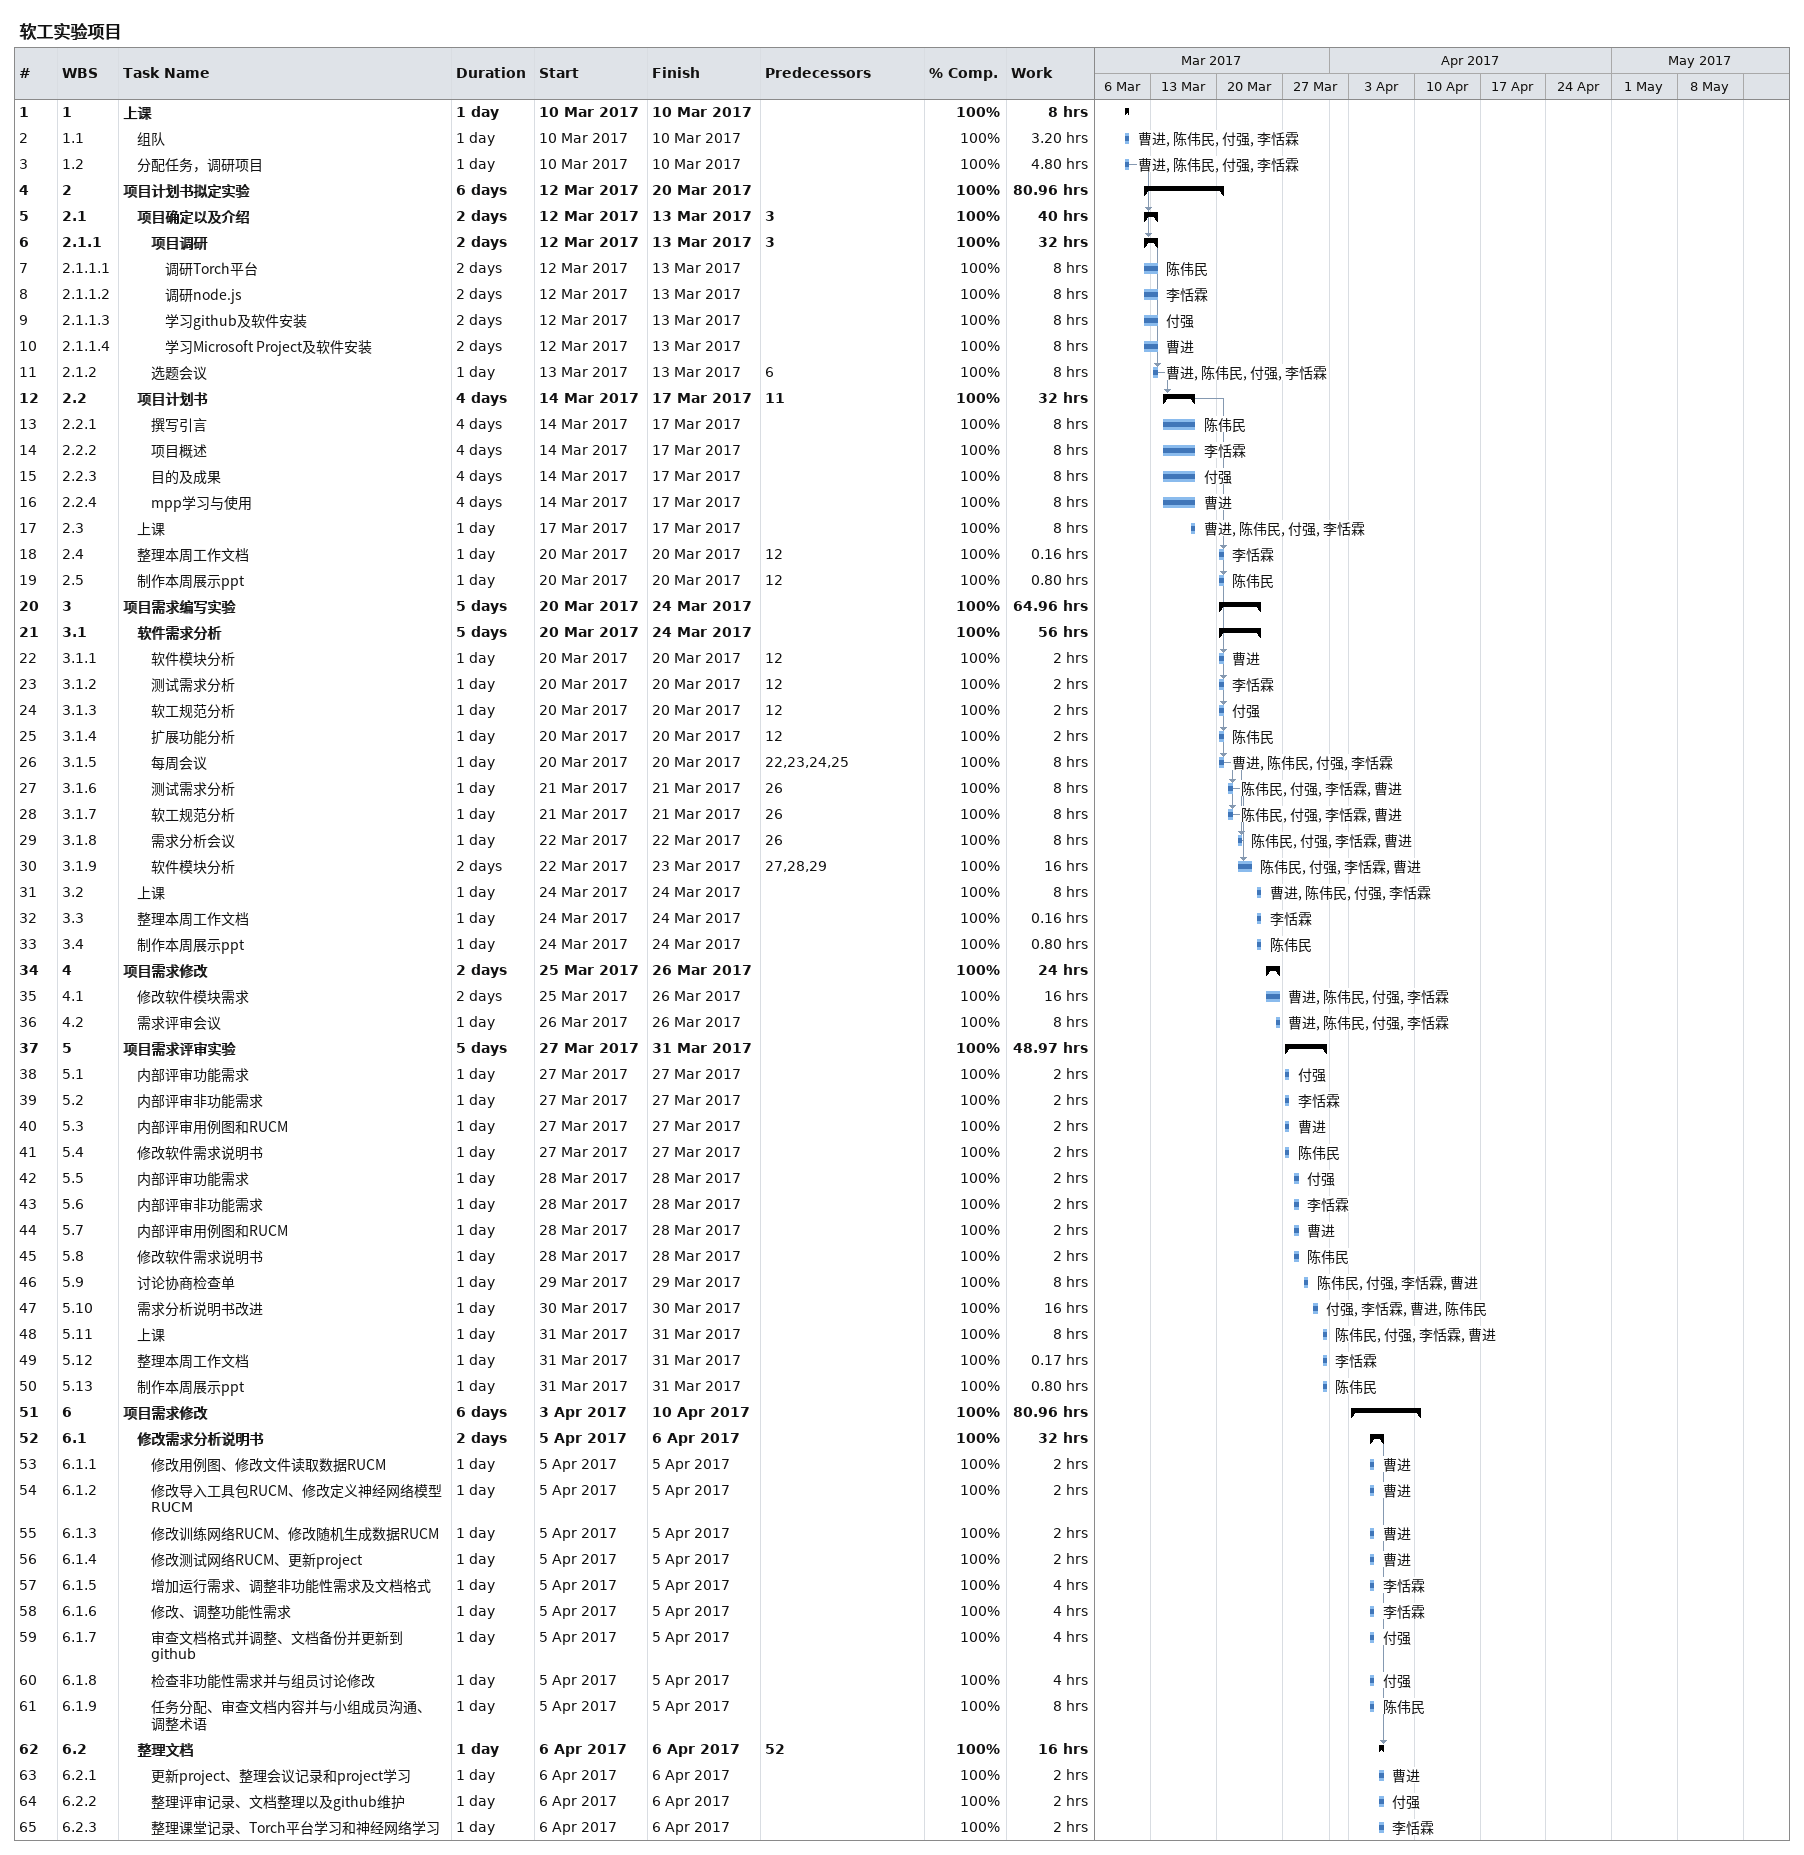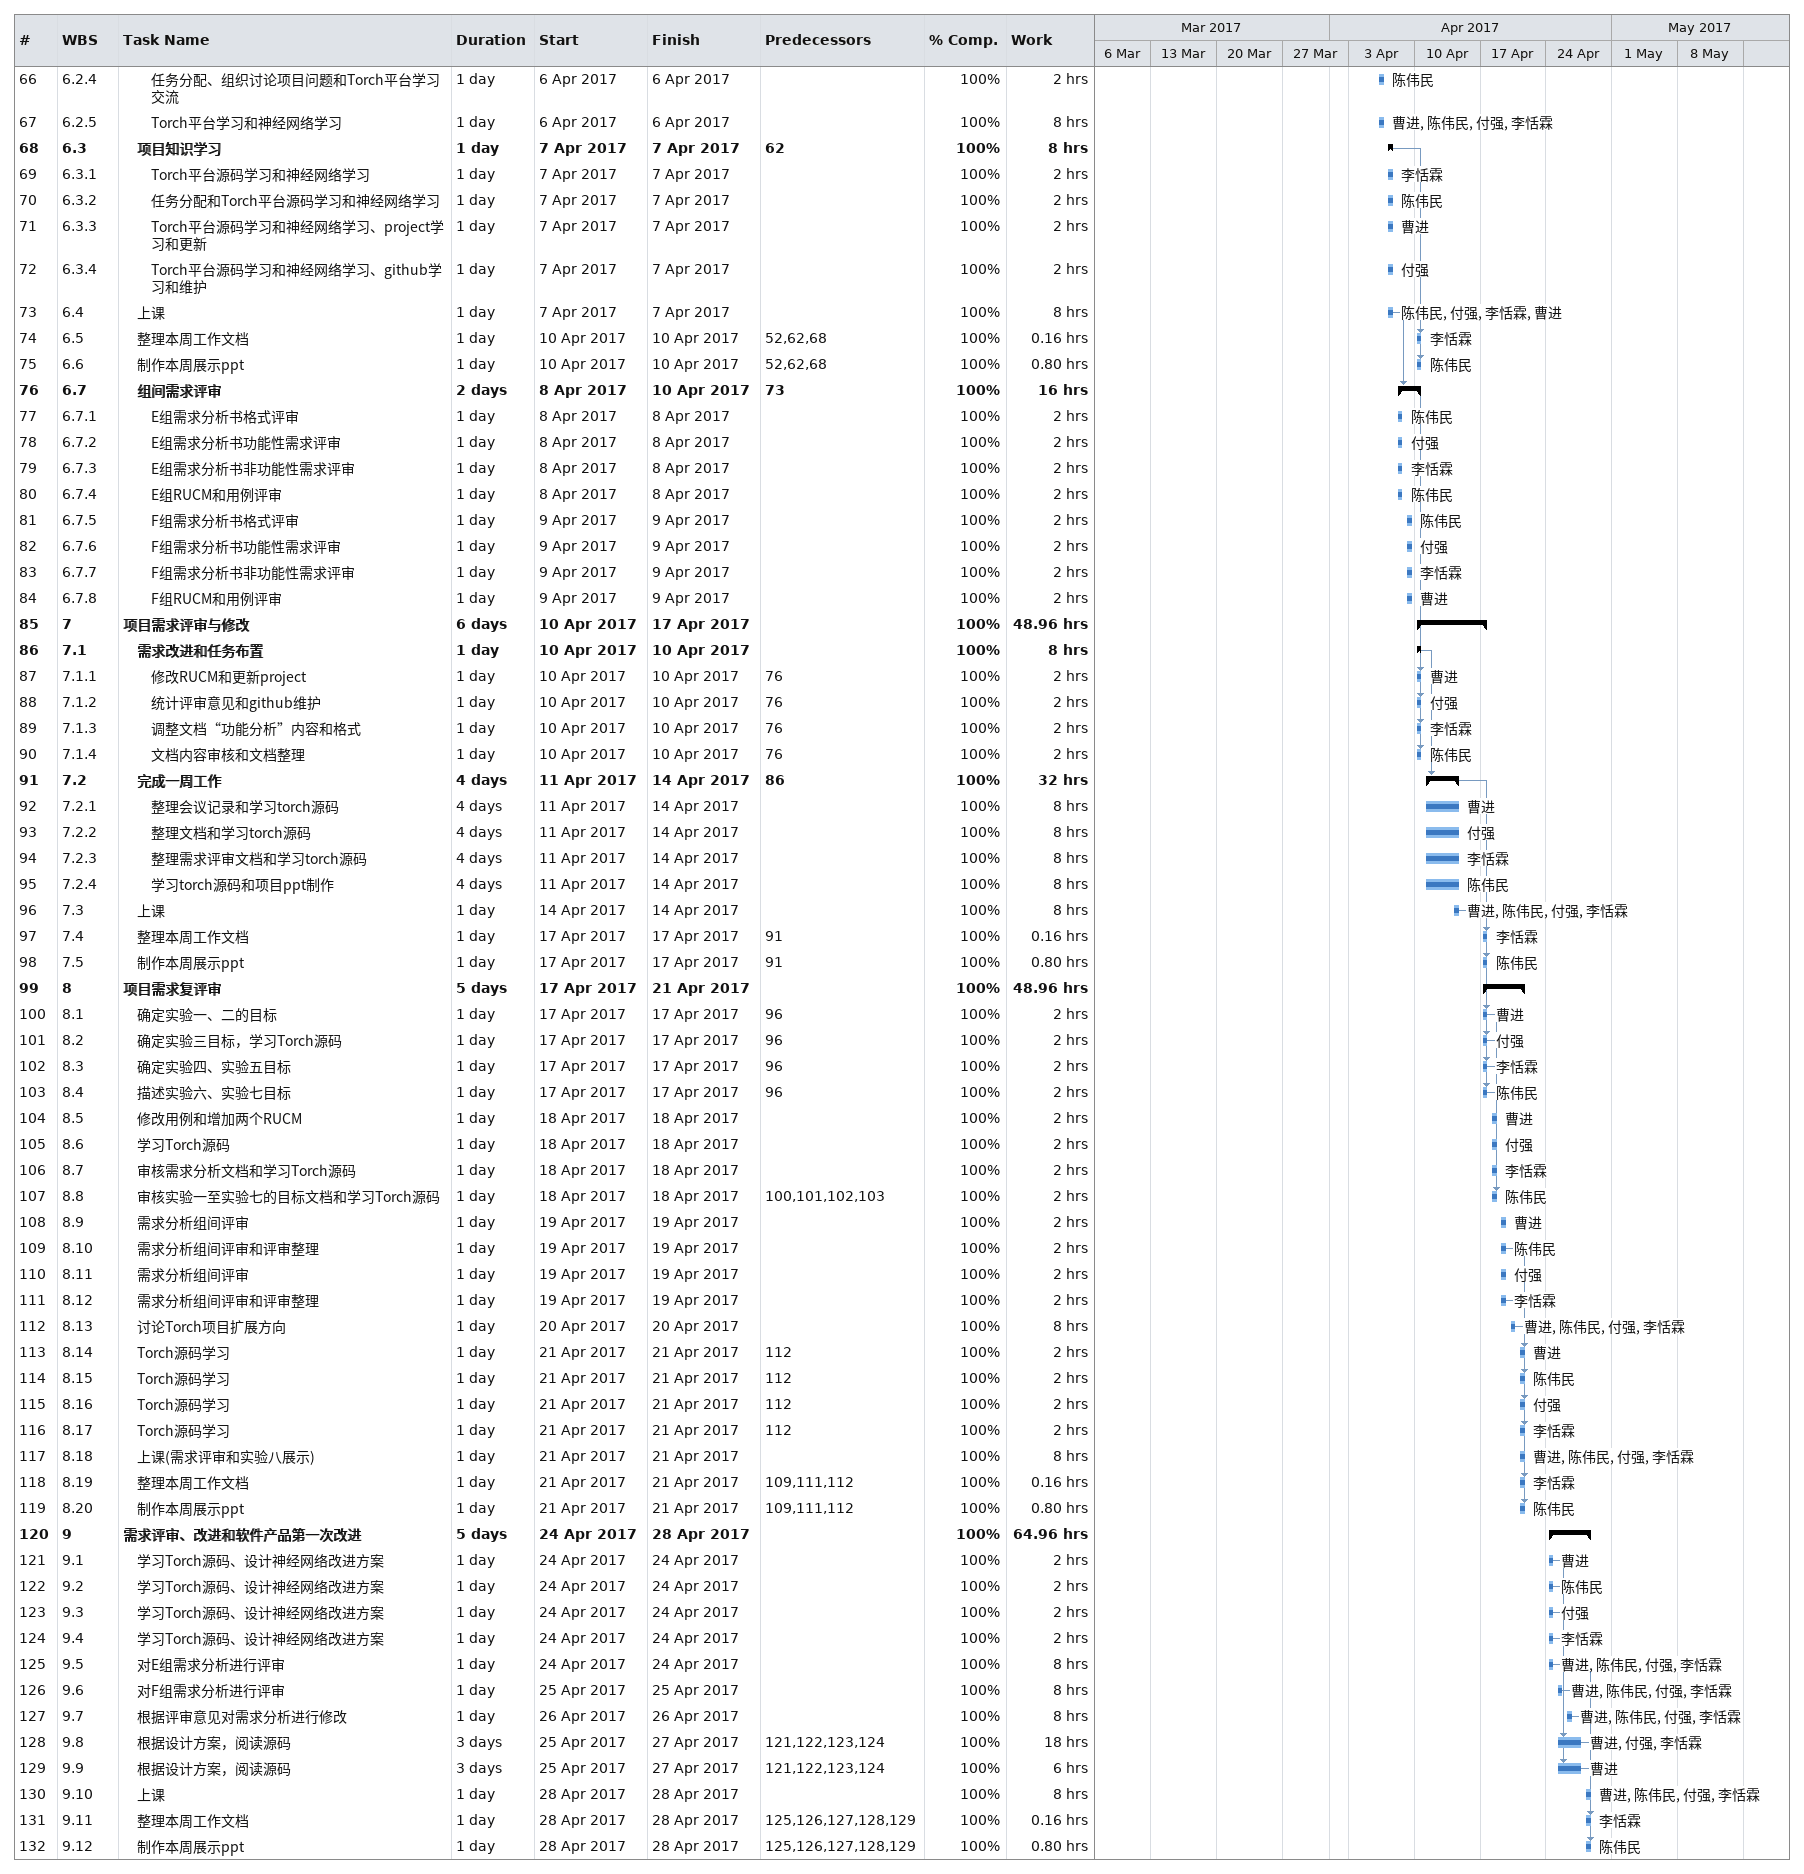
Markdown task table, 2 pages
软工实验项目

| ID | WBS | Task | Duration | Start | Finish | Predecessors | Resources | % complete | Work (h) |
|---|---|---|---|---|---|---|---|---|---|
| 1 | 1 | **上课** | 1d | 2017-03-10 | 2017-03-10 |  |  | 100 | 8 |
| 2 | 1.1 | 组队 | 1d | 2017-03-10 | 2017-03-10 |  | 曹进, 陈伟民, 付强, 李恬霖 | 100 | 3.20 |
| 3 | 1.2 | 分配任务，调研项目 | 1d | 2017-03-10 | 2017-03-10 |  | 曹进, 陈伟民, 付强, 李恬霖 | 100 | 4.80 |
| 4 | 2 | **项目计划书拟定实验** | 6d | 2017-03-12 | 2017-03-20 |  |  | 100 | 80.96 |
| 5 | 2.1 | **项目确定以及介绍** | 2d | 2017-03-12 | 2017-03-13 | 3 |  | 100 | 40 |
| 6 | 2.1.1 | **项目调研** | 2d | 2017-03-12 | 2017-03-13 | 3 |  | 100 | 32 |
| 7 | 2.1.1.1 | 调研Torch平台 | 2d | 2017-03-12 | 2017-03-13 |  | 陈伟民 | 100 | 8 |
| 8 | 2.1.1.2 | 调研node.js | 2d | 2017-03-12 | 2017-03-13 |  | 李恬霖 | 100 | 8 |
| 9 | 2.1.1.3 | 学习github及软件安装 | 2d | 2017-03-12 | 2017-03-13 |  | 付强 | 100 | 8 |
| 10 | 2.1.1.4 | 学习Microsoft Project及软件安装 | 2d | 2017-03-12 | 2017-03-13 |  | 曹进 | 100 | 8 |
| 11 | 2.1.2 | 选题会议 | 1d | 2017-03-13 | 2017-03-13 | 6 | 曹进, 陈伟民, 付强, 李恬霖 | 100 | 8 |
| 12 | 2.2 | **项目计划书** | 4d | 2017-03-14 | 2017-03-17 | 11 |  | 100 | 32 |
| 13 | 2.2.1 | 撰写引言 | 4d | 2017-03-14 | 2017-03-17 |  | 陈伟民 | 100 | 8 |
| 14 | 2.2.2 | 项目概述 | 4d | 2017-03-14 | 2017-03-17 |  | 李恬霖 | 100 | 8 |
| 15 | 2.2.3 | 目的及成果 | 4d | 2017-03-14 | 2017-03-17 |  | 付强 | 100 | 8 |
| 16 | 2.2.4 | mpp学习与使用 | 4d | 2017-03-14 | 2017-03-17 |  | 曹进 | 100 | 8 |
| 17 | 2.3 | 上课 | 1d | 2017-03-17 | 2017-03-17 |  | 曹进, 陈伟民, 付强, 李恬霖 | 100 | 8 |
| 18 | 2.4 | 整理本周工作文档 | 1d | 2017-03-20 | 2017-03-20 | 12 | 李恬霖 | 100 | 0.16 |
| 19 | 2.5 | 制作本周展示ppt | 1d | 2017-03-20 | 2017-03-20 | 12 | 陈伟民 | 100 | 0.80 |
| 20 | 3 | **项目需求编写实验** | 5d | 2017-03-20 | 2017-03-24 |  |  | 100 | 64.96 |
| 21 | 3.1 | **软件需求分析** | 5d | 2017-03-20 | 2017-03-24 |  |  | 100 | 56 |
| 22 | 3.1.1 | 软件模块分析 | 1d | 2017-03-20 | 2017-03-20 | 12 | 曹进 | 100 | 2 |
| 23 | 3.1.2 | 测试需求分析 | 1d | 2017-03-20 | 2017-03-20 | 12 | 李恬霖 | 100 | 2 |
| 24 | 3.1.3 | 软工规范分析 | 1d | 2017-03-20 | 2017-03-20 | 12 | 付强 | 100 | 2 |
| 25 | 3.1.4 | 扩展功能分析 | 1d | 2017-03-20 | 2017-03-20 | 12 | 陈伟民 | 100 | 2 |
| 26 | 3.1.5 | 每周会议 | 1d | 2017-03-20 | 2017-03-20 | 22, 23, 24, 25 | 曹进, 陈伟民, 付强, 李恬霖 | 100 | 8 |
| 27 | 3.1.6 | 测试需求分析 | 1d | 2017-03-21 | 2017-03-21 | 26 | 陈伟民, 付强, 李恬霖, 曹进 | 100 | 8 |
| 28 | 3.1.7 | 软工规范分析 | 1d | 2017-03-21 | 2017-03-21 | 26 | 陈伟民, 付强, 李恬霖, 曹进 | 100 | 8 |
| 29 | 3.1.8 | 需求分析会议 | 1d | 2017-03-22 | 2017-03-22 | 26 | 陈伟民, 付强, 李恬霖, 曹进 | 100 | 8 |
| 30 | 3.1.9 | 软件模块分析 | 2d | 2017-03-22 | 2017-03-23 | 27, 28, 29 | 陈伟民, 付强, 李恬霖, 曹进 | 100 | 16 |
| 31 | 3.2 | 上课 | 1d | 2017-03-24 | 2017-03-24 |  | 曹进, 陈伟民, 付强, 李恬霖 | 100 | 8 |
| 32 | 3.3 | 整理本周工作文档 | 1d | 2017-03-24 | 2017-03-24 |  | 李恬霖 | 100 | 0.16 |
| 33 | 3.4 | 制作本周展示ppt | 1d | 2017-03-24 | 2017-03-24 |  | 陈伟民 | 100 | 0.80 |
| 34 | 4 | **项目需求修改** | 2d | 2017-03-25 | 2017-03-26 |  |  | 100 | 24 |
| 35 | 4.1 | 修改软件模块需求 | 2d | 2017-03-25 | 2017-03-26 |  | 曹进, 陈伟民, 付强, 李恬霖 | 100 | 16 |
| 36 | 4.2 | 需求评审会议 | 1d | 2017-03-26 | 2017-03-26 |  | 曹进, 陈伟民, 付强, 李恬霖 | 100 | 8 |
| 37 | 5 | **项目需求评审实验** | 5d | 2017-03-27 | 2017-03-31 |  |  | 100 | 48.97 |
| 38 | 5.1 | 内部评审功能需求 | 1d | 2017-03-27 | 2017-03-27 |  | 付强 | 100 | 2 |
| 39 | 5.2 | 内部评审非功能需求 | 1d | 2017-03-27 | 2017-03-27 |  | 李恬霖 | 100 | 2 |
| 40 | 5.3 | 内部评审用例图和RUCM | 1d | 2017-03-27 | 2017-03-27 |  | 曹进 | 100 | 2 |
| 41 | 5.4 | 修改软件需求说明书 | 1d | 2017-03-27 | 2017-03-27 |  | 陈伟民 | 100 | 2 |
| 42 | 5.5 | 内部评审功能需求 | 1d | 2017-03-28 | 2017-03-28 |  | 付强 | 100 | 2 |
| 43 | 5.6 | 内部评审非功能需求 | 1d | 2017-03-28 | 2017-03-28 |  | 李恬霖 | 100 | 2 |
| 44 | 5.7 | 内部评审用例图和RUCM | 1d | 2017-03-28 | 2017-03-28 |  | 曹进 | 100 | 2 |
| 45 | 5.8 | 修改软件需求说明书 | 1d | 2017-03-28 | 2017-03-28 |  | 陈伟民 | 100 | 2 |
| 46 | 5.9 | 讨论协商检查单 | 1d | 2017-03-29 | 2017-03-29 |  | 陈伟民, 付强, 李恬霖, 曹进 | 100 | 8 |
| 47 | 5.10 | 需求分析说明书改进 | 1d | 2017-03-30 | 2017-03-30 |  | 付强, 李恬霖, 曹进, 陈伟民 | 100 | 16 |
| 48 | 5.11 | 上课 | 1d | 2017-03-31 | 2017-03-31 |  | 陈伟民, 付强, 李恬霖, 曹进 | 100 | 8 |
| 49 | 5.12 | 整理本周工作文档 | 1d | 2017-03-31 | 2017-03-31 |  | 李恬霖 | 100 | 0.17 |
| 50 | 5.13 | 制作本周展示ppt | 1d | 2017-03-31 | 2017-03-31 |  | 陈伟民 | 100 | 0.80 |
| 51 | 6 | **项目需求修改** | 6d | 2017-04-03 | 2017-04-10 |  |  | 100 | 80.96 |
| 52 | 6.1 | **修改需求分析说明书** | 2d | 2017-04-05 | 2017-04-06 |  |  | 100 | 32 |
| 53 | 6.1.1 | 修改用例图、修改文件读取数据RUCM | 1d | 2017-04-05 | 2017-04-05 |  | 曹进 | 100 | 2 |
| 54 | 6.1.2 | 修改导入工具包RUCM、修改定义神经网络模型RUCM | 1d | 2017-04-05 | 2017-04-05 |  | 曹进 | 100 | 2 |
| 55 | 6.1.3 | 修改训练网络RUCM、修改随机生成数据RUCM | 1d | 2017-04-05 | 2017-04-05 |  | 曹进 | 100 | 2 |
| 56 | 6.1.4 | 修改测试网络RUCM、更新project | 1d | 2017-04-05 | 2017-04-05 |  | 曹进 | 100 | 2 |
| 57 | 6.1.5 | 增加运行需求、调整非功能性需求及文档格式 | 1d | 2017-04-05 | 2017-04-05 |  | 李恬霖 | 100 | 4 |
| 58 | 6.1.6 | 修改、调整功能性需求 | 1d | 2017-04-05 | 2017-04-05 |  | 李恬霖 | 100 | 4 |
| 59 | 6.1.7 | 审查文档格式并调整、文档备份并更新到github | 1d | 2017-04-05 | 2017-04-05 |  | 付强 | 100 | 4 |
| 60 | 6.1.8 | 检查非功能性需求并与组员讨论修改 | 1d | 2017-04-05 | 2017-04-05 |  | 付强 | 100 | 4 |
| 61 | 6.1.9 | 任务分配、审查文档内容并与小组成员沟通、调整术语 | 1d | 2017-04-05 | 2017-04-05 |  | 陈伟民 | 100 | 8 |
| 62 | 6.2 | **整理文档** | 1d | 2017-04-06 | 2017-04-06 | 52 |  | 100 | 16 |
| 63 | 6.2.1 | 更新project、整理会议记录和project学习 | 1d | 2017-04-06 | 2017-04-06 |  | 曹进 | 100 | 2 |
| 64 | 6.2.2 | 整理评审记录、文档整理以及github维护 | 1d | 2017-04-06 | 2017-04-06 |  | 付强 | 100 | 2 |
| 65 | 6.2.3 | 整理课堂记录、Torch平台学习和神经网络学习 | 1d | 2017-04-06 | 2017-04-06 |  | 李恬霖 | 100 | 2 |
| 66 | 6.2.4 | 任务分配、组织讨论项目问题和Torch平台学习交流 | 1d | 2017-04-06 | 2017-04-06 |  | 陈伟民 | 100 | 2 |
| 67 | 6.2.5 | Torch平台学习和神经网络学习 | 1d | 2017-04-06 | 2017-04-06 |  | 曹进, 陈伟民, 付强, 李恬霖 | 100 | 8 |
| 68 | 6.3 | **项目知识学习** | 1d | 2017-04-07 | 2017-04-07 | 62 |  | 100 | 8 |
| 69 | 6.3.1 | Torch平台源码学习和神经网络学习 | 1d | 2017-04-07 | 2017-04-07 |  | 李恬霖 | 100 | 2 |
| 70 | 6.3.2 | 任务分配和Torch平台源码学习和神经网络学习 | 1d | 2017-04-07 | 2017-04-07 |  | 陈伟民 | 100 | 2 |
| 71 | 6.3.3 | Torch平台源码学习和神经网络学习、project学习和更新 | 1d | 2017-04-07 | 2017-04-07 |  | 曹进 | 100 | 2 |
| 72 | 6.3.4 | Torch平台源码学习和神经网络学习、github学习和维护 | 1d | 2017-04-07 | 2017-04-07 |  | 付强 | 100 | 2 |
| 73 | 6.4 | 上课 | 1d | 2017-04-07 | 2017-04-07 |  | 陈伟民, 付强, 李恬霖, 曹进 | 100 | 8 |
| 74 | 6.5 | 整理本周工作文档 | 1d | 2017-04-10 | 2017-04-10 | 52, 62, 68 | 李恬霖 | 100 | 0.16 |
| 75 | 6.6 | 制作本周展示ppt | 1d | 2017-04-10 | 2017-04-10 | 52, 62, 68 | 陈伟民 | 100 | 0.80 |
| 76 | 6.7 | **组间需求评审** | 2d | 2017-04-08 | 2017-04-10 | 73 |  | 100 | 16 |
| 77 | 6.7.1 | E组需求分析书格式评审 | 1d | 2017-04-08 | 2017-04-08 |  | 陈伟民 | 100 | 2 |
| 78 | 6.7.2 | E组需求分析书功能性需求评审 | 1d | 2017-04-08 | 2017-04-08 |  | 付强 | 100 | 2 |
| 79 | 6.7.3 | E组需求分析书非功能性需求评审 | 1d | 2017-04-08 | 2017-04-08 |  | 李恬霖 | 100 | 2 |
| 80 | 6.7.4 | E组RUCM和用例评审 | 1d | 2017-04-08 | 2017-04-08 |  | 陈伟民 | 100 | 2 |
| 81 | 6.7.5 | F组需求分析书格式评审 | 1d | 2017-04-09 | 2017-04-09 |  | 陈伟民 | 100 | 2 |
| 82 | 6.7.6 | F组需求分析书功能性需求评审 | 1d | 2017-04-09 | 2017-04-09 |  | 付强 | 100 | 2 |
| 83 | 6.7.7 | F组需求分析书非功能性需求评审 | 1d | 2017-04-09 | 2017-04-09 |  | 李恬霖 | 100 | 2 |
| 84 | 6.7.8 | F组RUCM和用例评审 | 1d | 2017-04-09 | 2017-04-09 |  | 曹进 | 100 | 2 |
| 85 | 7 | **项目需求评审与修改** | 6d | 2017-04-10 | 2017-04-17 |  |  | 100 | 48.96 |
| 86 | 7.1 | **需求改进和任务布置** | 1d | 2017-04-10 | 2017-04-10 |  |  | 100 | 8 |
| 87 | 7.1.1 | 修改RUCM和更新project | 1d | 2017-04-10 | 2017-04-10 | 76 | 曹进 | 100 | 2 |
| 88 | 7.1.2 | 统计评审意见和github维护 | 1d | 2017-04-10 | 2017-04-10 | 76 | 付强 | 100 | 2 |
| 89 | 7.1.3 | 调整文档“功能分析”内容和格式 | 1d | 2017-04-10 | 2017-04-10 | 76 | 李恬霖 | 100 | 2 |
| 90 | 7.1.4 | 文档内容审核和文档整理 | 1d | 2017-04-10 | 2017-04-10 | 76 | 陈伟民 | 100 | 2 |
| 91 | 7.2 | **完成一周工作** | 4d | 2017-04-11 | 2017-04-14 | 86 |  | 100 | 32 |
| 92 | 7.2.1 | 整理会议记录和学习torch源码 | 4d | 2017-04-11 | 2017-04-14 |  | 曹进 | 100 | 8 |
| 93 | 7.2.2 | 整理文档和学习torch源码 | 4d | 2017-04-11 | 2017-04-14 |  | 付强 | 100 | 8 |
| 94 | 7.2.3 | 整理需求评审文档和学习torch源码 | 4d | 2017-04-11 | 2017-04-14 |  | 李恬霖 | 100 | 8 |
| 95 | 7.2.4 | 学习torch源码和项目ppt制作 | 4d | 2017-04-11 | 2017-04-14 |  | 陈伟民 | 100 | 8 |
| 96 | 7.3 | 上课 | 1d | 2017-04-14 | 2017-04-14 |  | 曹进, 陈伟民, 付强, 李恬霖 | 100 | 8 |
| 97 | 7.4 | 整理本周工作文档 | 1d | 2017-04-17 | 2017-04-17 | 91 | 李恬霖 | 100 | 0.16 |
| 98 | 7.5 | 制作本周展示ppt | 1d | 2017-04-17 | 2017-04-17 | 91 | 陈伟民 | 100 | 0.80 |
| 99 | 8 | **项目需求复评审** | 5d | 2017-04-17 | 2017-04-21 |  |  | 100 | 48.96 |
| 100 | 8.1 | 确定实验一、二的目标 | 1d | 2017-04-17 | 2017-04-17 | 96 | 曹进 | 100 | 2 |
| 101 | 8.2 | 确定实验三目标，学习Torch源码 | 1d | 2017-04-17 | 2017-04-17 | 96 | 付强 | 100 | 2 |
| 102 | 8.3 | 确定实验四、实验五目标 | 1d | 2017-04-17 | 2017-04-17 | 96 | 李恬霖 | 100 | 2 |
| 103 | 8.4 | 描述实验六、实验七目标 | 1d | 2017-04-17 | 2017-04-17 | 96 | 陈伟民 | 100 | 2 |
| 104 | 8.5 | 修改用例和增加两个RUCM | 1d | 2017-04-18 | 2017-04-18 |  | 曹进 | 100 | 2 |
| 105 | 8.6 | 学习Torch源码 | 1d | 2017-04-18 | 2017-04-18 |  | 付强 | 100 | 2 |
| 106 | 8.7 | 审核需求分析文档和学习Torch源码 | 1d | 2017-04-18 | 2017-04-18 |  | 李恬霖 | 100 | 2 |
| 107 | 8.8 | 审核实验一至实验七的目标文档和学习Torch源码 | 1d | 2017-04-18 | 2017-04-18 | 100, 101, 102, 103 | 陈伟民 | 100 | 2 |
| 108 | 8.9 | 需求分析组间评审 | 1d | 2017-04-19 | 2017-04-19 |  | 曹进 | 100 | 2 |
| 109 | 8.10 | 需求分析组间评审和评审整理 | 1d | 2017-04-19 | 2017-04-19 |  | 陈伟民 | 100 | 2 |
| 110 | 8.11 | 需求分析组间评审 | 1d | 2017-04-19 | 2017-04-19 |  | 付强 | 100 | 2 |
| 111 | 8.12 | 需求分析组间评审和评审整理 | 1d | 2017-04-19 | 2017-04-19 |  | 李恬霖 | 100 | 2 |
| 112 | 8.13 | 讨论Torch项目扩展方向 | 1d | 2017-04-20 | 2017-04-20 |  | 曹进, 陈伟民, 付强, 李恬霖 | 100 | 8 |
| 113 | 8.14 | Torch源码学习 | 1d | 2017-04-21 | 2017-04-21 | 112 | 曹进 | 100 | 2 |
| 114 | 8.15 | Torch源码学习 | 1d | 2017-04-21 | 2017-04-21 | 112 | 陈伟民 | 100 | 2 |
| 115 | 8.16 | Torch源码学习 | 1d | 2017-04-21 | 2017-04-21 | 112 | 付强 | 100 | 2 |
| 116 | 8.17 | Torch源码学习 | 1d | 2017-04-21 | 2017-04-21 | 112 | 李恬霖 | 100 | 2 |
| 117 | 8.18 | 上课(需求评审和实验八展示) | 1d | 2017-04-21 | 2017-04-21 |  | 曹进, 陈伟民, 付强, 李恬霖 | 100 | 8 |
| 118 | 8.19 | 整理本周工作文档 | 1d | 2017-04-21 | 2017-04-21 | 109, 111, 112 | 李恬霖 | 100 | 0.16 |
| 119 | 8.20 | 制作本周展示ppt | 1d | 2017-04-21 | 2017-04-21 | 109, 111, 112 | 陈伟民 | 100 | 0.80 |
| 120 | 9 | **需求评审、改进和软件产品第一次改进** | 5d | 2017-04-24 | 2017-04-28 |  |  | 100 | 64.96 |
| 121 | 9.1 | 学习Torch源码、设计神经网络改进方案 | 1d | 2017-04-24 | 2017-04-24 |  | 曹进 | 100 | 2 |
| 122 | 9.2 | 学习Torch源码、设计神经网络改进方案 | 1d | 2017-04-24 | 2017-04-24 |  | 陈伟民 | 100 | 2 |
| 123 | 9.3 | 学习Torch源码、设计神经网络改进方案 | 1d | 2017-04-24 | 2017-04-24 |  | 付强 | 100 | 2 |
| 124 | 9.4 | 学习Torch源码、设计神经网络改进方案 | 1d | 2017-04-24 | 2017-04-24 |  | 李恬霖 | 100 | 2 |
| 125 | 9.5 | 对E组需求分析进行评审 | 1d | 2017-04-24 | 2017-04-24 |  | 曹进, 陈伟民, 付强, 李恬霖 | 100 | 8 |
| 126 | 9.6 | 对F组需求分析进行评审 | 1d | 2017-04-25 | 2017-04-25 |  | 曹进, 陈伟民, 付强, 李恬霖 | 100 | 8 |
| 127 | 9.7 | 根据评审意见对需求分析进行修改 | 1d | 2017-04-26 | 2017-04-26 |  | 曹进, 陈伟民, 付强, 李恬霖 | 100 | 8 |
| 128 | 9.8 | 根据设计方案，阅读源码 | 3d | 2017-04-25 | 2017-04-27 | 121, 122, 123, 124 | 曹进, 付强, 李恬霖 | 100 | 18 |
| 129 | 9.9 | 根据设计方案，阅读源码 | 3d | 2017-04-25 | 2017-04-27 | 121, 122, 123, 124 | 曹进 | 100 | 6 |
| 130 | 9.10 | 上课 | 1d | 2017-04-28 | 2017-04-28 |  | 曹进, 陈伟民, 付强, 李恬霖 | 100 | 8 |
| 131 | 9.11 | 整理本周工作文档 | 1d | 2017-04-28 | 2017-04-28 | 125, 126, 127, 128, 129 | 李恬霖 | 100 | 0.16 |
| 132 | 9.12 | 制作本周展示ppt | 1d | 2017-04-28 | 2017-04-28 | 125, 126, 127, 128, 129 | 陈伟民 | 100 | 0.80 |
